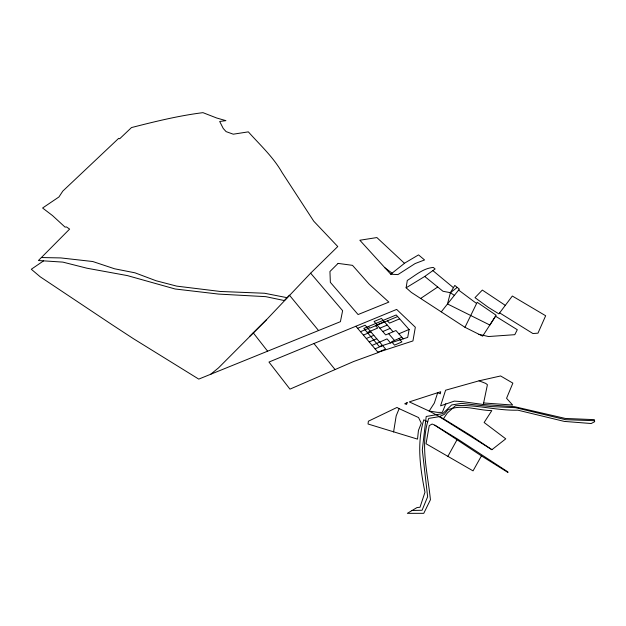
<?xml version="1.0" encoding="UTF-8"?>
<svg xmlns="http://www.w3.org/2000/svg" width="626" height="626" viewBox="0 0 626 626"><rect width="100%" height="100%" fill="white"/><g stroke="black" fill="none" stroke-linecap="round" stroke-linejoin="round"><path stroke-width="0.94" d="M406.125 287.803L407.283 280.464C415.484 275.354 423.223 268.233 433.325 267.443L435.133 268.977L424.725 276.457L406.125 287.803L411.337 292.405L464.969 327.304L482.654 336.139L496.152 315.254L477.192 302.288L464.969 327.304M393.582 431.979L396.18 415.867L399.145 408.653L396.986 407.448L368.378 421.212L368.041 424.005L417.526 439.123L418.442 430.438L421.314 423.207L418.544 417.55L399.145 408.653M483.303 404.498L487.419 384.724L485.682 383.386L479.054 380.819L445.602 390.209L440.571 405.851L454.296 401.11L462.974 401.696L483.303 404.498L514.517 406.681L565.364 418.458L594.309 419.639L594.7 421.674L591.21 423.52L564.339 421.415L517.843 410.171C496.848 410.773 476.363 404.341 455.47 405.711L447.332 413.027L443.451 418.739L429.17 411.055L409.318 401.9L440.681 391.743L440.328 393.817L437.684 392.713L434.327 403.074L429.17 411.055L437.566 412.37L442.316 412.409L445.845 403.684M427.816 421.854L423.771 419.811C416.603 443.615 420.234 468.451 424.96 492.279L419.999 507.263L417.033 507.545L407.323 513.343L423.771 513.328L430.438 499.736C427.707 472.833 419.827 444.898 428.7 418.411L439.295 416.642L444.217 414.428L447.856 409.881C461.738 403.707 477.411 410.46 491.809 410.593L484.133 422.511L505.761 438.834L491.911 449.695L439.295 416.642M478.874 334.315L488.476 336.538L514.783 334.683L517.295 329.722L495.534 316.2L489.884 325.043L447.496 303.954L459.367 289.134L454.805 285.425L450.407 292.694L447.496 303.954L441.283 311.85M447.856 456.385L457.019 439.757L434.812 425.187L432.143 424.037L429.256 425.61L426.04 443.748L473.045 470.869L481.449 455.892L457.019 439.757M505.299 305.363L498.891 313.876L488.366 307.397L475.001 297.663L482.325 290.073L505.299 305.363L512.334 296.028L545.653 315.747L537.984 333.165L532.914 333.533L499.634 312.883M318.556 330.536L289.431 295.182L284.282 300.543L265.784 296.661L218.474 294.071L175.131 288.993L127.305 275.581L86.959 268.218L62.858 262.114L38.429 260.518L69.611 229.1L66.513 226.941L65.049 227.105L52.474 215.547L42.591 208.012L58.954 196.955L62.819 191.079L118.713 138.323L119.668 138.792L131.483 127.571C155.076 121.514 178.817 115.685 202.957 112.657L216.682 118.001L225.892 120.646L219.695 121.475L223.247 128.479L226.111 131.624L233.271 134.191L248.334 131.859C260.103 145.036 273.249 156.985 282.091 172.549L313.782 221.228L337.766 246.542L310.637 273.179L266.496 319.73L218.497 367.892L210.68 374.27M249.79 336.225L266.496 319.73M390.757 274.211L404.975 262.92L418.536 254.892L424.545 259.946L415.14 263.546L397.925 274.595L390.757 274.211L359.856 240.243L376.875 237.559L404.482 263.319M424.725 276.457L442.981 291.27L450.407 292.694L457.238 287.397M43.554 260.885L31.3 269.25L40.236 276.817L112.156 324.777L133.244 338.58L198.747 379.106L340.411 321.678L342.618 310.676L310.637 273.179M420.586 298.5L437.723 287.013M335.082 369.567L353.627 361.523L378.214 352.579L355.873 326.248L268.961 362.055L289.963 389.137L335.082 369.567L313.923 343.525M375.084 348.854L382.619 345.591M401.853 337.265L391.571 341.718L394.529 345.137L401.908 341.921L398.95 338.525M372.141 345.388L387.056 338.893L390.554 342.946M398.848 333.83L409.021 329.464M369.215 341.945L376.75 338.729M366.296 338.517L373.832 335.325M382.776 331.537L390.147 328.415M363.393 335.098L370.928 331.929M379.865 328.173L387.236 325.074M367.282 332.453L377.721 328.071L375.686 325.716M399.67 318.853L389.505 323.126L387.478 320.802M360.506 331.694L368.033 328.548M376.969 324.824L384.341 321.741M397.643 316.56L369.77 328.18L368.362 326.537M357.626 328.306L365.154 325.191L385.577 349.042L378.034 352.328L412.941 340.935L415.335 327.241L396.649 309.416L355.873 326.248M479.054 380.819L500.612 375.96L512.858 383.128L506.559 398.3L512.663 405.053L483.632 402.956M411.54 510.495L422.08 510.26L427.636 496.754L422.3 449.914L426.204 416.478L442.879 413.567L451.62 404.967L461.55 403.387L490.408 406.54L515.55 407.69L565.497 419.67L594.512 420.695M41.371 257.544L60.8 257.92L92.781 261.527L114.566 268.781L135.005 272.826L156.062 280.745L176.673 286.121L220.258 291.466L264.602 293.258L287.052 297.679M434.812 425.187L457.919 439.249L507.889 471.91L507.999 472.497L481.449 455.892M443.451 418.739L471.002 435.641L491.911 449.695M450.407 292.694L454.437 295.449M458.623 290.081L476.605 303.516M384.873 267.74L392.111 273.226M432.863 270.604L453.427 287.694M403.23 338.846L395.968 330.528L385.694 334.918L374.09 321.482L381.461 318.431L393.065 331.772M388.621 333.666L394.505 340.45M253.24 332.829L267.607 351.194M409.107 329.566L407.698 337.398L379.333 346.569L363.839 328.423L396.219 314.948L409.107 329.566M407.15 402.62L406.595 404.419L404.717 403.778L407.15 402.62M338.095 263.397L329.941 271.52L330.348 282.326L358.08 314.549L388.871 302.1L369.183 284.181L352.501 265.346L338.095 263.397"/></g></svg>
